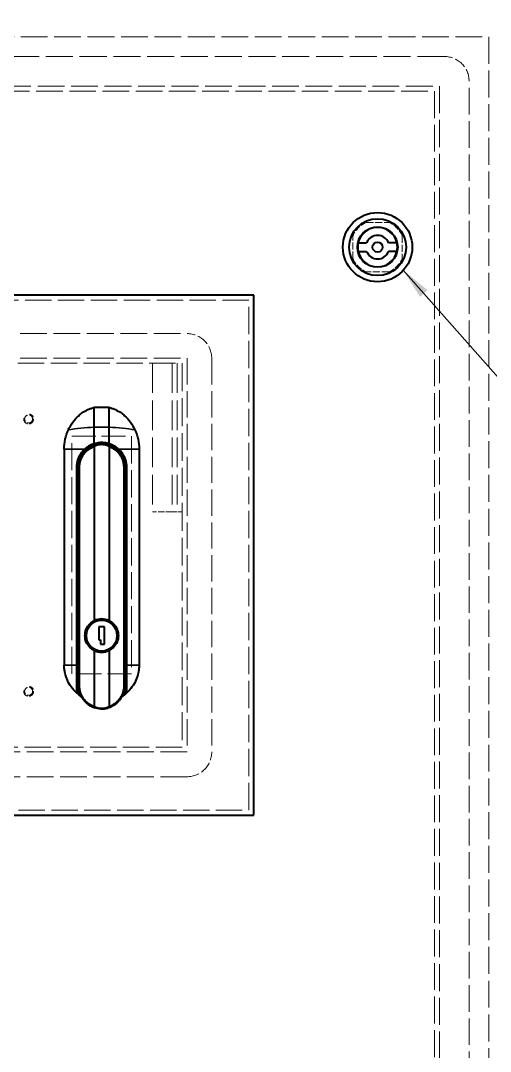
# Model space of a CAD drawing. Header units: millimetres. Extents: x 0 to 5945, y 0 to 4205.
# Drawn here: x 4842.6 to 5032.5, y 1888.9 to 2305.2 of the extents above; entities that cross this region are included whole.
import ezdxf

# ---------------------------------------------------------------- set-up
doc = ezdxf.new("R2010")
doc.units = ezdxf.units.MM
doc.header["$LTSCALE"] = 5
doc.linetypes.add('DASHED', pattern=[0.2067, 0.1654, -0.0413])
for name, color, linetype, lineweight in [('가려진 것(ISO)', 2, 'DASHED', 18), ('가려진 좁은 것(ISO)', 2, 'DASHED', 18), ('가시적인 것(ISO)', 3, 'Continuous', 40), ('가시적인 좁은 것(ISO)', 3, 'Continuous', 35), ('기호(ISO)', 5, 'Continuous', 25)]:
    doc.layers.add(name, color=color, linetype=linetype, lineweight=lineweight)
doc.styles.add('치수 텍스트_PSTEK_POSCO', font='isocp.shx')
doc.dimstyles.new('치수_PSTEK_POSCO$7', dxfattribs={"dimscale": 5, "dimtxt": 3.5, "dimasz": 2.5, "dimexe": 2, "dimexo": 2.5, "dimgap": 1, "dimtad": 1, "dimrnd": 1e-08, "dimdsep": 46, "dimtxsty": '치수 텍스트_PSTEK_POSCO', "dimcen": 0.09, "dimdle": 10, "dimclrd": 7, "dimclre": 7, "dimclrt": 2, "dimadec": 1, "dimazin": 2, "dimtfac": 1, "dimtmove": 0, "dimatfit": 3, "dimfxl": 0, "dimtolj": 1, "dimlwd": -1, "dimlwe": -1, "dimarcsym": 0})

msp = doc.modelspace()

# ---------------------------------------------------------------- linework, layer by layer
at = {"layer": '가려진 것(ISO)', "ltscale": 13.075485}
msp.add_line((4531.874, 2298.721), (5031.874, 2298.721), dxfattribs=at)
at = {"layer": '가려진 것(ISO)', "ltscale": 13.175637}
msp.add_line((5031.874, 2298.721), (5031.874, 1658.721), dxfattribs=at)
at = {"layer": '가려진 것(ISO)', "ltscale": 13.204701}
msp.add_line((5013.874, 2290.721), (4549.874, 2290.721), dxfattribs=at)
at = {"layer": '가려진 것(ISO)', "ltscale": 13.090868}
msp.add_line((4551.874, 2278.721), (5011.874, 2278.721), dxfattribs=at)
at = {"layer": '가려진 것(ISO)', "ltscale": 13.194353}
msp.add_line((5011.874, 2278.721), (5011.874, 1678.721), dxfattribs=at)
at = {"layer": '가려진 것(ISO)', "ltscale": 12.987153}
msp.add_line((5023.874, 1676.721), (5023.874, 2280.721), dxfattribs=at)
at = {"layer": '가려진 것(ISO)', "ltscale": 12.977034}
msp.add_line((4553.874, 2276.721), (5009.874, 2276.721), dxfattribs=at)
at = {"layer": '가려진 것(ISO)', "ltscale": 13.10639}
msp.add_line((5009.874, 2276.721), (5009.874, 1680.721), dxfattribs=at)
at = {"layer": '가려진 것(ISO)', "ltscale": 3.491266}
for p, q in [((4982.291, 2223.721), (4991.456, 2223.721)), ((4976.874, 2209.139), (4976.874, 2218.304)), ((4996.874, 2218.304), (4996.874, 2209.139)), ((4991.456, 2203.721), (4982.291, 2203.721))]:
    msp.add_line(p, q, dxfattribs=at)
at = {"layer": '가려진 것(ISO)', "ltscale": 12.873099}
for p, q in [((4934.874, 2192.321), (4628.874, 2192.321)), ((4628.874, 1986.321), (4934.874, 1986.321))]:
    msp.add_line(p, q, dxfattribs=at)
at = {"layer": '가려진 것(ISO)', "ltscale": 13.288179}
msp.add_line((4934.874, 1986.321), (4934.874, 2192.321), dxfattribs=at)
at = {"layer": '가려진 것(ISO)', "ltscale": 13.036946}
for p, q in [((4653.874, 2178.821), (4909.874, 2178.821)), ((4653.874, 2168.821), (4909.874, 2168.821)), ((4909.874, 2009.821), (4653.874, 2009.821)), ((4909.874, 1999.821), (4653.874, 1999.821))]:
    msp.add_line(p, q, dxfattribs=at)
at = {"layer": '가려진 것(ISO)', "ltscale": 12.833244}
for p, q in [((4655.874, 2166.821), (4907.874, 2166.821)), ((4907.874, 2011.821), (4655.874, 2011.821))]:
    msp.add_line(p, q, dxfattribs=at)
at = {"layer": '가려진 것(ISO)', "ltscale": 14.513788}
for p, q in [((4895.874, 2166.821), (4895.874, 2106.821)), ((4905.874, 2166.821), (4905.874, 2106.821))]:
    msp.add_line(p, q, dxfattribs=at)
at = {"layer": '가려진 것(ISO)', "ltscale": 13.634165}
msp.add_line((4907.874, 2166.821), (4907.874, 2011.821), dxfattribs=at)
at = {"layer": '가려진 것(ISO)', "ltscale": 12.820513}
for p, q in [((4909.874, 2168.821), (4909.874, 2009.821)), ((4919.874, 2168.821), (4919.874, 2009.821))]:
    msp.add_line(p, q, dxfattribs=at)
at = {"layer": '가려진 것(ISO)', "ltscale": 13.269749}
for p, q in [((4863.374, 2041.321), (4863.374, 2137.321)), ((4887.374, 2137.321), (4887.374, 2041.321))]:
    msp.add_line(p, q, dxfattribs=at)
at = {"layer": '가려진 것(ISO)', "ltscale": 11.611031}
for p, q in [((4863.374, 2137.321), (4887.374, 2137.321)), ((4887.374, 2041.321), (4863.374, 2041.321))]:
    msp.add_line(p, q, dxfattribs=at)
at = {"layer": '가려진 것(ISO)', "ltscale": 3.047415}
msp.add_line((4903.874, 2106.821), (4895.874, 2106.821), dxfattribs=at)
at = {"layer": '가려진 것(ISO)', "ltscale": 2.393412}
msp.add_line((4903.874, 2106.821), (4907.874, 2106.821), dxfattribs=at)
at = {"layer": '가려진 것(ISO)', "ltscale": 3.879783}
for centre in [(4845.874, 2144.321), (4845.874, 2034.321)]:
    msp.add_circle(centre, 1.621, dxfattribs=at)
at = {"layer": '가려진 것(ISO)', "ltscale": 5.983681}
for centre, start, end in [((5013.874, 2280.721), 0, 90), ((4909.874, 2168.821), 0, 90), ((4909.874, 2009.821), 270, 0)]:
    msp.add_arc(centre, 10, start, end, dxfattribs=at)
at = {"layer": '가려진 것(ISO)', "ltscale": 2.98089}
for start, end in [(114.61998, 155.38002), (24.61998, 65.38002), (204.61998, 245.38002), (294.61998, 335.38002)]:
    msp.add_arc((4986.874, 2213.721), 11, start, end, dxfattribs=at)
at = {"layer": '가려진 것(ISO)', "ltscale": 3.590168}
for centre in [(4845.874, 2144.321), (4845.874, 2034.321)]:
    msp.add_arc(centre, 2, 170, 80, dxfattribs=at)
at = {"layer": '가려진 좁은 것(ISO)', "ltscale": 14.513788}
msp.add_line((4903.874, 2166.821), (4903.874, 2106.821), dxfattribs=at)
at = {"layer": '가시적인 것(ISO)'}
for p, q in [((4979.057, 2215.421), (4982.439, 2215.421)), ((4994.691, 2215.421), (4991.309, 2215.421)), ((4979.057, 2212.021), (4982.439, 2212.021)), ((4994.691, 2212.021), (4991.309, 2212.021)), ((4936.874, 2194.321), (4626.874, 2194.321)), ((4936.874, 1984.321), (4936.874, 2194.321)), ((4878.374, 2148.972), (4872.374, 2148.972)), ((4872.374, 2140.99), (4872.374, 2148.972)), ((4878.374, 2140.99), (4878.374, 2148.972)), ((4872.374, 2134.441), (4872.374, 2140.99)), ((4878.374, 2134.441), (4878.374, 2140.99)), ((4860.236, 2132.186), (4860.236, 2044.832)), ((4872.351, 2133.054), (4872.351, 2062.856)), ((4878.397, 2133.054), (4878.397, 2062.856)), ((4890.511, 2132.186), (4890.511, 2044.832)), ((4865.624, 2044.824), (4865.624, 2124.821)), ((4866.124, 2124.821), (4866.124, 2036.471)), ((4884.624, 2036.471), (4884.624, 2124.821)), ((4885.124, 2124.821), (4885.124, 2044.826)), ((4874.274, 2060.321), (4874.274, 2055.121)), ((4876.474, 2060.321), (4874.274, 2060.321)), ((4876.474, 2053.321), (4876.474, 2060.321)), ((4874.274, 2055.121), (4874.974, 2055.121)), ((4874.974, 2055.121), (4874.974, 2053.321)), ((4874.974, 2053.321), (4876.474, 2053.321)), ((4872.351, 2050.786), (4872.351, 2028.238)), ((4878.397, 2050.786), (4878.397, 2028.239)), ((4865.624, 2044.824), (4865.624, 2034.313)), ((4885.124, 2034.313), (4885.124, 2044.826)), ((4626.874, 1984.321), (4936.874, 1984.321))]:
    msp.add_line(p, q, dxfattribs=at)
for centre, radius in [((4986.874, 2213.721), 14), ((4986.874, 2213.721), 11.5), ((4986.874, 2213.721), 8.15), ((4986.874, 2213.721), 2), ((4875.374, 2056.821), 6.65)]:
    msp.add_circle(centre, radius, dxfattribs=at)
for centre, radius, start, end in [((4986.874, 2213.721), 8, 12.2689, 167.7311), ((4986.874, 2213.721), 8, 167.7311, 192.2689), ((4986.874, 2213.721), 4.75, 20.97096, 159.02904), ((4986.874, 2213.721), 8, 347.7311, 12.2689), ((4986.874, 2213.721), 8, 192.2689, 347.7311), ((4986.874, 2213.721), 4.75, 200.97096, 339.02904), ((4866.124, 2061.031), 0.5, 158.65078, 180), ((4875.374, 2057.043), 10.573, 151.02661, 156.67427), ((4875.374, 2056.821), 6.75, 63.39417, 116.60583), ((4875.374, 2057.043), 10.573, 23.32573, 28.97339), ((4884.624, 2061.031), 0.5, 0, 23.32573), ((4875.374, 2056.821), 6.75, 243.39417, 296.60583), ((4866.124, 2047.287), 0.5, 180, 270), ((4884.624, 2047.287), 0.5, 270, 0)]:
    msp.add_arc(centre, radius, start, end, dxfattribs=at)
for centre, major_axis, ratio, start_param, end_param in [((4865.307, 2034.347), (-0.021, 0.657), 0.4807904, 4.2400237, 4.6448571), ((4885.44, 2034.347), (0.021, 0.656), 0.4803283, 1.6376505, 2.0429321)]:
    msp.add_ellipse(centre, major_axis=major_axis, ratio=ratio, start_param=start_param, end_param=end_param, dxfattribs=at)
for points, knots in [([(4861.91, 2139.886), (4862.414, 2140.971), (4863.014, 2142.01), (4864.413, 2143.951), (4865.21, 2144.849), (4866.545, 2146.047), (4867.013, 2146.421), (4868.235, 2147.282), (4869.014, 2147.732), (4870.24, 2148.29), (4870.656, 2148.456), (4871.506, 2148.746), (4871.937, 2148.87), (4872.374, 2148.972)], [-1.4373876, -1.4373876, -1.4373876, -1.4373876, -1.077998, -1.077998, -0.718291, -0.718291, -0.538642, -0.538642, -0.2691978, -0.2691978, -0.1345178, -0.1345178, -0.000001, -0.000001, -0.000001, -0.000001]), ([(4878.374, 2148.972), (4878.811, 2148.87), (4879.242, 2148.746), (4880.091, 2148.456), (4880.508, 2148.29), (4881.734, 2147.732), (4882.513, 2147.282), (4883.735, 2146.421), (4884.203, 2146.047), (4885.538, 2144.849), (4886.335, 2143.951), (4887.734, 2142.01), (4888.334, 2140.971), (4888.837, 2139.886)], [-1.4345196, -1.4345196, -1.4345196, -1.4345196, -1.3002693, -1.3002693, -1.1658564, -1.1658564, -0.8969451, -0.8969451, -0.7176518, -0.7176518, -0.3586651, -0.3586651, -0.000001, -0.000001, -0.000001, -0.000001]), ([(4860.236, 2132.186), (4860.236, 2133.509), (4860.376, 2134.833), (4860.794, 2136.774), (4860.969, 2137.414), (4861.387, 2138.669), (4861.632, 2139.286), (4861.91, 2139.886)], [-0.79418282, -0.79418282, -0.79418282, -0.79418282, -0.39706048, -0.39706048, -0.1985164, -0.1985164, -0.000001, -0.000001, -0.000001, -0.000001]), ([(4888.837, 2139.886), (4889.116, 2139.286), (4889.36, 2138.669), (4889.779, 2137.414), (4889.953, 2136.774), (4890.372, 2134.833), (4890.511, 2133.509), (4890.511, 2132.186)], [-0.79365146, -0.79365146, -0.79365146, -0.79365146, -0.59526888, -0.59526888, -0.39685764, -0.39685764, -0.000001, -0.000001, -0.000001, -0.000001]), ([(4865.624, 2124.821), (4865.624, 2125.1), (4865.636, 2125.375), (4865.659, 2125.646), (4865.682, 2125.917), (4865.716, 2126.184), (4865.761, 2126.448), (4865.805, 2126.712), (4865.861, 2126.973), (4865.925, 2127.224), (4865.989, 2127.475), (4866.06, 2127.716), (4866.142, 2127.957), (4866.224, 2128.198), (4866.316, 2128.44), (4866.425, 2128.691), (4866.533, 2128.942), (4866.659, 2129.203), (4866.803, 2129.47), (4866.948, 2129.736), (4867.112, 2130.009), (4867.299, 2130.286), (4867.486, 2130.562), (4867.697, 2130.843), (4867.935, 2131.124), (4868.174, 2131.406), (4868.441, 2131.689), (4868.74, 2131.966)], [0, 0, 0, 0, 0.1111111, 0.1111111, 0.1111111, 0.2222222, 0.2222222, 0.2222222, 0.3333333, 0.3333333, 0.3333333, 0.4444444, 0.4444444, 0.4444444, 0.5555556, 0.5555556, 0.5555556, 0.6666667, 0.6666667, 0.6666667, 0.7777778, 0.7777778, 0.7777778, 0.8888889, 0.8888889, 0.8888889, 1, 1, 1, 1]), ([(4869.854, 2132.244), (4869.404, 2131.909), (4868.989, 2131.535), (4868.627, 2131.149), (4868.26, 2130.758), (4867.945, 2130.354), (4867.679, 2129.955), (4867.433, 2129.586), (4867.228, 2129.221), (4867.055, 2128.866)], [0.63218407, 0.63218407, 0.63218407, 0.63218407, 0.68421053, 0.68421053, 0.68421053, 0.73684211, 0.73684211, 0.73684211, 0.78560093, 0.78560093, 0.78560093, 0.78560093]), ([(4868.74, 2131.966), (4869.094, 2132.295), (4869.472, 2132.597), (4869.864, 2132.865), (4870.255, 2133.133), (4870.659, 2133.369), (4871.093, 2133.581), (4871.528, 2133.794), (4871.994, 2133.981), (4872.481, 2134.132)], [0, 0, 0, 0, 0.33333333, 0.33333333, 0.33333333, 0.66666667, 0.66666667, 0.66666667, 1, 1, 1, 1]), ([(4872.374, 2134.441), (4872.39, 2134.391), (4872.408, 2134.334), (4872.423, 2134.287), (4872.438, 2134.24), (4872.452, 2134.201), (4872.462, 2134.173), (4872.472, 2134.146), (4872.479, 2134.131), (4872.481, 2134.132)], [0, 0, 0, 0, 0.33333333, 0.33333333, 0.33333333, 0.66666667, 0.66666667, 0.66666667, 1, 1, 1, 1]), ([(4876.343, 2134.02), (4876.318, 2134.023), (4876.292, 2134.026), (4876.266, 2134.028), (4875.709, 2134.082), (4875.147, 2134.085), (4874.587, 2134.038), (4874.235, 2134.008), (4873.883, 2133.957), (4873.536, 2133.887)], [0.418619154, 0.418619154, 0.418619154, 0.418619154, 0.421052632, 0.421052632, 0.421052632, 0.473684211, 0.473684211, 0.473684211, 0.506846175, 0.506846175, 0.506846175, 0.506846175]), ([(4875.375, 2134.571), (4875.83, 2134.571), (4876.302, 2134.539), (4876.786, 2134.468), (4877.27, 2134.398), (4877.766, 2134.288), (4878.267, 2134.132)], [0.00000001, 0.00000001, 0.00000001, 0.00000001, 0.5, 0.5, 0.5, 1, 1, 1, 1]), ([(4878.267, 2134.132), (4878.269, 2134.131), (4878.276, 2134.146), (4878.286, 2134.174), (4878.296, 2134.201), (4878.309, 2134.24), (4878.325, 2134.287), (4878.34, 2134.334), (4878.357, 2134.391), (4878.374, 2134.441)], [0, 0, 0, 0, 0.3333333, 0.3333333, 0.3333333, 0.6666667, 0.6666667, 0.6666667, 1, 1, 1, 1]), ([(4878.267, 2134.132), (4878.687, 2134.001), (4879.113, 2133.838), (4879.534, 2133.639), (4879.955, 2133.441), (4880.372, 2133.208), (4880.786, 2132.931), (4881.201, 2132.654), (4881.613, 2132.333), (4882.008, 2131.966)], [0, 0, 0, 0, 0.33333333, 0.33333333, 0.33333333, 0.66666667, 0.66666667, 0.66666667, 0.99999998, 0.99999998, 0.99999998, 0.99999998]), ([(4882.417, 2130.818), (4882.344, 2130.904), (4882.269, 2130.988), (4882.193, 2131.071), (4881.803, 2131.497), (4881.375, 2131.884), (4880.919, 2132.225), (4880.463, 2132.566), (4879.979, 2132.863), (4879.476, 2133.112), (4879.207, 2133.245), (4878.932, 2133.365), (4878.653, 2133.47)], [0.20027112, 0.20027112, 0.20027112, 0.20027112, 0.21052632, 0.21052632, 0.21052632, 0.26315789, 0.26315789, 0.26315789, 0.31578947, 0.31578947, 0.31578947, 0.34386854, 0.34386854, 0.34386854, 0.34386854]), ([(4882.008, 2131.966), (4882.446, 2131.559), (4882.831, 2131.128), (4883.165, 2130.683), (4883.5, 2130.238), (4883.785, 2129.78), (4884.023, 2129.322), (4884.261, 2128.864), (4884.454, 2128.407), (4884.612, 2127.938), (4884.77, 2127.47), (4884.894, 2126.991), (4884.983, 2126.473), (4885.072, 2125.955), (4885.124, 2125.399), (4885.124, 2124.821)], [0, 0, 0, 0, 0.2, 0.2, 0.2, 0.4, 0.4, 0.4, 0.6, 0.6, 0.6, 0.8, 0.8, 0.8, 1, 1, 1, 1]), ([(4866.806, 2128.308), (4866.718, 2128.091), (4866.641, 2127.878), (4866.573, 2127.669), (4866.457, 2127.311), (4866.37, 2126.968), (4866.304, 2126.638)], [0.81141503, 0.81141503, 0.81141503, 0.81141503, 0.842105263, 0.842105263, 0.842105263, 0.894723369, 0.894723369, 0.894723369, 0.894723369]), ([(4884.06, 2128.002), (4884.044, 2128.046), (4884.027, 2128.089), (4884.011, 2128.133), (4883.805, 2128.669), (4883.547, 2129.192), (4883.242, 2129.686), (4883.238, 2129.692), (4883.234, 2129.698), (4883.23, 2129.704)], [0.101004983, 0.101004983, 0.101004983, 0.101004983, 0.105263158, 0.105263158, 0.105263158, 0.157894737, 0.157894737, 0.157894737, 0.158528864, 0.158528864, 0.158528864, 0.158528864]), ([(4865.624, 2124.821), (4865.624, 2124.333), (4865.663, 2123.798), (4865.834, 2122.739), (4865.966, 2122.214), (4866.124, 2121.739)], [0, 0, 0, 0, 0.15025987, 0.15025987, 0.30051975, 0.30051975, 0.30051975, 0.30051975]), ([(4884.624, 2121.739), (4884.782, 2122.214), (4884.914, 2122.739), (4885.085, 2123.798), (4885.124, 2124.333), (4885.124, 2124.821)], [0.59163886, 0.59163886, 0.59163886, 0.59163886, 0.74189874, 0.74189874, 0.89215861, 0.89215861, 0.89215861, 0.89215861]), ([(4872.351, 2050.786), (4871.69, 2051.117), (4871.092, 2051.557), (4870.004, 2052.645), (4869.485, 2053.402), (4868.795, 2055.063), (4868.624, 2055.969), (4868.624, 2056.821), (4868.624, 2057.673), (4868.795, 2058.579), (4869.485, 2060.241), (4870.004, 2060.997), (4871.092, 2062.085), (4871.69, 2062.526), (4872.351, 2062.856)], [-0.7215184, -0.7215184, -0.7215184, -0.7215184, -0.5112141, -0.5112141, -0.255607, -0.255607, 0, 0, 0, 0.255607, 0.255607, 0.5112141, 0.5112141, 0.7215184, 0.7215184, 0.7215184, 0.7215184]), ([(4878.397, 2062.856), (4879.057, 2062.526), (4879.656, 2062.085), (4880.744, 2060.997), (4881.263, 2060.241), (4881.953, 2058.579), (4882.124, 2057.673), (4882.124, 2055.969), (4881.953, 2055.063), (4881.263, 2053.402), (4880.744, 2052.645), (4879.656, 2051.557), (4879.057, 2051.117), (4878.397, 2050.786)], [1.3231563, 1.3231563, 1.3231563, 1.3231563, 1.5334605, 1.5334605, 1.7890676, 1.7890676, 2.0446746, 2.0446746, 2.3002817, 2.3002817, 2.5558887, 2.5558887, 2.766193, 2.766193, 2.766193, 2.766193]), ([(4865.202, 2033.742), (4864.43, 2034.442), (4863.731, 2035.221), (4862.505, 2036.91), (4861.982, 2037.815), (4861.129, 2039.719), (4860.803, 2040.712), (4860.47, 2042.24), (4860.386, 2042.755), (4860.271, 2043.79), (4860.24, 2044.311), (4860.236, 2044.832)], [-1.2522093, -1.2522093, -1.2522093, -1.2522093, -0.9389682, -0.9389682, -0.6257615, -0.6257615, -0.3126285, -0.3126285, -0.1562493, -0.1562493, -0.000001, -0.000001, -0.000001, -0.000001]), ([(4890.511, 2044.832), (4890.508, 2044.311), (4890.477, 2043.79), (4890.362, 2042.754), (4890.277, 2042.239), (4889.945, 2040.711), (4889.618, 2039.718), (4888.766, 2037.814), (4888.242, 2036.909), (4887.017, 2035.22), (4886.318, 2034.442), (4885.546, 2033.742)], [-1.2507899, -1.2507899, -1.2507899, -1.2507899, -1.0946869, -1.0946869, -0.9384539, -0.9384539, -0.625614, -0.625614, -0.3128247, -0.3128247, -0.0000009, -0.0000009, -0.0000009, -0.0000009]), ([(4868.111, 2030.744), (4867.484, 2031.538), (4866.981, 2032.452), (4866.304, 2034.386), (4866.124, 2035.436), (4866.124, 2036.471)], [0, 0, 0, 0, 0.30793044, 0.30793044, 0.6184728, 0.6184728, 0.6184728, 0.6184728]), ([(4884.47, 2034.792), (4884.47, 2034.793), (4884.471, 2034.795), (4884.471, 2034.796), (4884.495, 2034.929), (4884.517, 2035.062), (4884.535, 2035.195), (4884.594, 2035.617), (4884.624, 2036.044), (4884.624, 2036.471)], [0.941015222, 0.941015222, 0.941015222, 0.941015222, 0.941176471, 0.941176471, 0.941176471, 0.955320752, 0.955320752, 0.955320752, 1, 1, 1, 1]), ([(4865.623, 2033.374), (4865.619, 2033.377), (4865.607, 2033.388), (4865.575, 2033.415), (4865.563, 2033.425), (4865.528, 2033.455), (4865.503, 2033.477), (4865.435, 2033.535), (4865.388, 2033.576), (4865.291, 2033.661), (4865.245, 2033.703), (4865.202, 2033.742)], [-0.070781201, -0.070781201, -0.070781201, -0.070781201, -0.055461964, -0.055461964, -0.047642977, -0.047642977, -0.035476886, -0.035476886, -0.017217394, -0.017217394, -0.000001042, -0.000001042, -0.000001042, -0.000001042]), ([(4865.623, 2033.374), (4865.621, 2033.376), (4865.617, 2033.382), (4865.607, 2033.402), (4865.6, 2033.417), (4865.58, 2033.468), (4865.564, 2033.517), (4865.545, 2033.632), (4865.538, 2033.713), (4865.561, 2033.898), (4865.581, 2033.978), (4865.598, 2034.058)], [0.000001, 0.000001, 0.000001, 0.000001, 0.008116123, 0.008116123, 0.017280138, 0.017280138, 0.036812418, 0.036812418, 0.056177073, 0.056177073, 0.072028344, 0.072028344, 0.072028344, 0.072028344]), ([(4865.623, 2033.374), (4865.963, 2033.088), (4866.464, 2032.703), (4866.988, 2032.35), (4867.145, 2032.249)], [0, 0, 0, 0, 0.17605451, 0.250168, 0.250168, 0.250168, 0.250168]), ([(4883.236, 2031.599), (4883.25, 2031.621), (4883.264, 2031.643), (4883.278, 2031.666), (4883.34, 2031.768), (4883.4, 2031.872), (4883.458, 2031.976), (4883.676, 2032.367), (4883.863, 2032.771), (4884.02, 2033.184), (4884.033, 2033.219), (4884.046, 2033.253), (4884.059, 2033.288)], [0.820807174, 0.820807174, 0.820807174, 0.820807174, 0.823529412, 0.823529412, 0.823529412, 0.835927199, 0.835927199, 0.835927199, 0.882352941, 0.882352941, 0.882352941, 0.886240902, 0.886240902, 0.886240902, 0.886240902]), ([(4883.604, 2032.249), (4883.759, 2032.35), (4883.912, 2032.453), (4884.063, 2032.558), (4884.318, 2032.737), (4884.568, 2032.924), (4884.811, 2033.118), (4884.917, 2033.202), (4885.022, 2033.287), (4885.125, 2033.374)], [0.75003205, 0.75003205, 0.75003205, 0.75003205, 0.82308864, 0.82308864, 0.82308864, 0.94647487, 0.94647487, 0.94647487, 1, 1, 1, 1]), ([(4885.149, 2034.058), (4885.166, 2033.978), (4885.187, 2033.898), (4885.21, 2033.713), (4885.203, 2033.632), (4885.183, 2033.517), (4885.168, 2033.468), (4885.148, 2033.417), (4885.141, 2033.402), (4885.131, 2033.382), (4885.127, 2033.376), (4885.125, 2033.374)], [0.000001, 0.000001, 0.000001, 0.000001, 0.02448974, 0.02448974, 0.0544278, 0.0544278, 0.08463518, 0.08463518, 0.09880659, 0.09880659, 0.11135374, 0.11135374, 0.11135374, 0.11135374]), ([(4885.125, 2033.374), (4885.128, 2033.377), (4885.141, 2033.388), (4885.173, 2033.415), (4885.185, 2033.425), (4885.22, 2033.455), (4885.245, 2033.477), (4885.313, 2033.535), (4885.36, 2033.576), (4885.456, 2033.661), (4885.503, 2033.703), (4885.546, 2033.742)], [0.000001834, 0.000001834, 0.000001834, 0.000001834, 0.015415401, 0.015415401, 0.02328266, 0.02328266, 0.035523841, 0.035523841, 0.053895909, 0.053895909, 0.071218311, 0.071218311, 0.071218311, 0.071218311]), ([(4868.111, 2030.744), (4868.24, 2030.579), (4868.376, 2030.419), (4868.516, 2030.264), (4868.539, 2030.239), (4868.562, 2030.213), (4868.585, 2030.188), (4868.948, 2029.796), (4869.342, 2029.438), (4869.762, 2029.118), (4869.796, 2029.092), (4869.83, 2029.067), (4869.864, 2029.042), (4870.281, 2028.732), (4870.722, 2028.459), (4871.185, 2028.224), (4871.231, 2028.201), (4871.276, 2028.178), (4871.322, 2028.156), (4871.743, 2027.951), (4872.182, 2027.777), (4872.632, 2027.637)], [0.21370365, 0.21370365, 0.21370365, 0.21370365, 0.23529412, 0.23529412, 0.23529412, 0.2388317, 0.2388317, 0.2388317, 0.29411765, 0.29411765, 0.29411765, 0.29854769, 0.29854769, 0.29854769, 0.35294118, 0.35294118, 0.35294118, 0.35825028, 0.35825028, 0.35825028, 0.40735834, 0.40735834, 0.40735834, 0.40735834]), ([(4874.946, 2027.231), (4875.338, 2027.213), (4875.732, 2027.22), (4876.126, 2027.252), (4876.204, 2027.258), (4876.281, 2027.265), (4876.358, 2027.274), (4876.852, 2027.327), (4877.345, 2027.42), (4877.829, 2027.553), (4877.85, 2027.559), (4877.871, 2027.565), (4877.892, 2027.57)], [0.48886279, 0.48886279, 0.48886279, 0.48886279, 0.52941176, 0.52941176, 0.52941176, 0.53737617, 0.53737617, 0.53737617, 0.58823529, 0.58823529, 0.58823529, 0.59043621, 0.59043621, 0.59043621, 0.59043621]), ([(4880.796, 2028.977), (4880.852, 2029.018), (4880.908, 2029.059), (4880.964, 2029.101), (4881.048, 2029.165), (4881.131, 2029.231), (4881.213, 2029.297), (4881.586, 2029.601), (4881.933, 2029.932), (4882.251, 2030.285), (4882.313, 2030.354), (4882.374, 2030.424), (4882.434, 2030.495)], [0.698908531, 0.698908531, 0.698908531, 0.698908531, 0.705882353, 0.705882353, 0.705882353, 0.71648775, 0.71648775, 0.71648775, 0.764705882, 0.764705882, 0.764705882, 0.774148097, 0.774148097, 0.774148097, 0.774148097])]:
    msp.add_open_spline(points, degree=3, knots=knots, dxfattribs=at)
for points in [[(4869.854, 2132.244), (4870.332, 2132.599), (4870.848, 2132.91), (4871.387, 2133.168)], [(4872.906, 2133.736), (4872.387, 2133.592), (4871.878, 2133.403), (4871.387, 2133.168)], [(4878.397, 2133.054), (4878.397, 2133.07), (4878.386, 2133.101), (4878.357, 2133.143), (4878.32, 2133.181), (4878.278, 2133.218), (4878.231, 2133.255), (4878.177, 2133.293), (4878.117, 2133.331), (4878.049, 2133.37), (4877.975, 2133.41), (4877.895, 2133.45), (4877.808, 2133.491), (4877.713, 2133.532), (4877.61, 2133.573), (4877.499, 2133.614), (4877.38, 2133.654), (4877.252, 2133.694), (4877.116, 2133.733), (4876.971, 2133.77), (4876.818, 2133.806), (4876.656, 2133.838), (4876.485, 2133.868), (4876.306, 2133.895), (4876.119, 2133.917), (4875.923, 2133.935), (4875.72, 2133.948), (4875.513, 2133.955), (4875.302, 2133.956), (4875.089, 2133.951), (4874.878, 2133.939), (4874.668, 2133.921), (4874.463, 2133.898), (4874.263, 2133.869), (4874.072, 2133.835), (4873.889, 2133.797), (4873.718, 2133.756), (4873.559, 2133.713), (4873.413, 2133.669), (4873.28, 2133.625), (4873.158, 2133.581), (4873.047, 2133.537), (4872.947, 2133.494), (4872.856, 2133.452), (4872.773, 2133.41), (4872.697, 2133.37), (4872.629, 2133.33), (4872.569, 2133.291), (4872.516, 2133.254), (4872.469, 2133.217), (4872.427, 2133.18), (4872.391, 2133.143), (4872.362, 2133.101), (4872.351, 2133.07), (4872.351, 2133.054)], [(4872.481, 2134.132), (4872.9, 2134.262), (4873.805, 2134.482), (4874.834, 2134.571), (4875.375, 2134.571)], [(4872.906, 2133.736), (4873.114, 2133.793), (4873.324, 2133.844), (4873.536, 2133.887)], [(4876.343, 2134.02), (4877.132, 2133.937), (4877.916, 2133.75), (4878.653, 2133.47)], [(4866.806, 2128.308), (4866.883, 2128.497), (4866.966, 2128.683), (4867.055, 2128.866)], [(4882.417, 2130.818), (4882.715, 2130.468), (4882.987, 2130.095), (4883.23, 2129.704)], [(4884.06, 2128.002), (4884.239, 2127.512), (4884.378, 2127.003), (4884.473, 2126.487)], [(4866.165, 2125.689), (4866.136, 2125.387), (4866.124, 2125.097), (4866.124, 2124.821)], [(4866.165, 2125.689), (4866.195, 2126.008), (4866.241, 2126.325), (4866.304, 2126.638)], [(4884.624, 2124.821), (4884.624, 2125.375), (4884.574, 2125.933), (4884.473, 2126.487)], [(4865.665, 2061.229), (4865.663, 2061.224), (4865.66, 2061.219), (4865.658, 2061.213)], [(4865.665, 2061.229), (4865.665, 2061.229), (4865.665, 2061.229), (4865.665, 2061.229)], [(4867.794, 2031.851), (4867.795, 2031.851), (4867.795, 2031.851), (4867.795, 2031.851)], [(4882.949, 2031.848), (4882.949, 2031.848), (4882.949, 2031.848), (4882.949, 2031.848)], [(4884.47, 2034.792), (4884.376, 2034.28), (4884.237, 2033.775), (4884.059, 2033.288)], [(4878.397, 2028.239), (4878.397, 2028.222), (4878.386, 2028.192), (4878.357, 2028.15), (4878.321, 2028.112), (4878.28, 2028.075), (4878.232, 2028.038), (4878.178, 2028), (4878.116, 2027.961), (4878.046, 2027.92), (4877.969, 2027.879), (4877.884, 2027.837), (4877.789, 2027.793), (4877.686, 2027.75), (4877.574, 2027.706), (4877.454, 2027.663), (4877.326, 2027.621), (4877.191, 2027.58), (4877.049, 2027.542), (4876.901, 2027.506), (4876.748, 2027.472), (4876.589, 2027.442), (4876.426, 2027.415), (4876.259, 2027.392), (4876.088, 2027.372), (4875.916, 2027.357), (4875.741, 2027.346), (4875.566, 2027.339), (4875.39, 2027.336), (4875.215, 2027.338), (4875.039, 2027.344), (4874.863, 2027.355), (4874.689, 2027.369), (4874.517, 2027.388), (4874.348, 2027.411), (4874.183, 2027.438), (4874.022, 2027.468), (4873.866, 2027.501), (4873.716, 2027.537), (4873.572, 2027.576), (4873.434, 2027.617), (4873.304, 2027.659), (4873.182, 2027.703), (4873.068, 2027.747), (4872.963, 2027.791), (4872.867, 2027.835), (4872.781, 2027.878), (4872.703, 2027.92), (4872.632, 2027.961), (4872.57, 2028), (4872.516, 2028.038), (4872.468, 2028.076), (4872.426, 2028.113), (4872.391, 2028.15), (4872.362, 2028.192), (4872.351, 2028.223), (4872.351, 2028.238)], [(4874.946, 2027.231), (4874.162, 2027.267), (4873.378, 2027.405), (4872.632, 2027.637)], [(4880.796, 2028.977), (4879.928, 2028.349), (4878.931, 2027.865), (4877.892, 2027.57)], [(4883.236, 2031.599), (4882.997, 2031.212), (4882.728, 2030.842), (4882.434, 2030.495)]]:
    msp.add_open_spline(points, degree=3, dxfattribs=at)
at = {"layer": '가시적인 좁은 것(ISO)'}
for p, q in [((4878.374, 2140.99), (4872.374, 2140.99)), ((4860.236, 2132.186), (4868.453, 2132.186)), ((4882.295, 2132.186), (4890.511, 2132.186)), ((4865.202, 2044.824), (4865.202, 2124.821)), ((4865.624, 2124.821), (4865.202, 2124.821)), ((4866.124, 2124.821), (4866.449, 2124.821)), ((4866.449, 2124.821), (4866.449, 2036.471)), ((4884.299, 2036.472), (4884.301, 2124.821)), ((4885.124, 2124.821), (4885.546, 2124.821)), ((4885.546, 2124.821), (4885.546, 2044.824)), ((4866.124, 2063.998), (4865.624, 2063.998)), ((4884.624, 2063.998), (4885.124, 2063.998)), ((4865.202, 2044.824), (4865.202, 2033.742)), ((4865.624, 2044.824), (4865.202, 2044.824)), ((4885.546, 2033.742), (4885.546, 2044.824)), ((4866.124, 2036.471), (4866.449, 2036.471))]:
    msp.add_line(p, q, dxfattribs=at)
msp.add_circle((4875.374, 2056.821), 6.15, dxfattribs=at)
for centre, start, end in [((4866.124, 2047.287), 255.52249, 270), ((4884.624, 2047.287), 270, 284.47751)]:
    msp.add_arc(centre, 2, start, end, dxfattribs=at)
for centre, major_axis, ratio, start_param, end_param in [((4875.374, 2133.636), (-25.09, 0), 0.2952342, 4.8322453, 5.2788024), ((4875.374, 2133.636), (-25.09, 0), 0.2952342, 4.1459756, 4.5925327), ((4868.536, 2132.186), (0.204, -0.22), 0.2058047, 4.5235686, 6.2831853), ((4875.375, 2134.871), (0, -0.3), 0.0000112, 4.6212979, 6.2831859), ((4882.212, 2132.186), (-0.204, -0.22), 0.2058047, 0, 1.7596166), ((4875.374, 2044.894), (-25.09, -0.005), 0.0029709, 0.9231277, 1.1533723), ((4866.624, 2047.787), (1, 0.5), 0.00001, 2.094451, 3.1415721), ((4884.124, 2047.787), (1, -0.5), 0.00001, 5.2358079, 6.2828568), ((4885.424, 2044.826), (-0.3, 0), 0.0050933, 6.2831833, 8.2714039), ((4875.374, 2044.894), (-25.09, 0.005), 0.0029709, 1.9882204, 2.2184649)]:
    msp.add_ellipse(centre, major_axis=major_axis, ratio=ratio, start_param=start_param, end_param=end_param, dxfattribs=at)
for points, knots in [([(4865.202, 2124.821), (4865.202, 2125.109), (4865.215, 2125.392), (4865.239, 2125.672), (4865.263, 2125.951), (4865.298, 2126.226), (4865.345, 2126.498), (4865.392, 2126.77), (4865.45, 2127.04), (4865.516, 2127.298), (4865.582, 2127.557), (4865.657, 2127.805), (4865.743, 2128.053), (4865.828, 2128.302), (4865.924, 2128.551), (4866.038, 2128.81), (4866.151, 2129.069), (4866.282, 2129.338), (4866.433, 2129.613), (4866.584, 2129.888), (4866.755, 2130.169), (4866.95, 2130.454), (4867.145, 2130.739), (4867.365, 2131.028), (4867.614, 2131.318), (4867.862, 2131.608), (4868.14, 2131.899), (4868.453, 2132.186)], [0, 0, 0, 0, 0.1111111, 0.1111111, 0.1111111, 0.2222222, 0.2222222, 0.2222222, 0.3333333, 0.3333333, 0.3333333, 0.4444444, 0.4444444, 0.4444444, 0.5555556, 0.5555556, 0.5555556, 0.6666667, 0.6666667, 0.6666667, 0.7777778, 0.7777778, 0.7777778, 0.8888889, 0.8888889, 0.8888889, 1, 1, 1, 1]), ([(4872.351, 2133.054), (4871.851, 2132.878), (4871.378, 2132.663), (4870.924, 2132.406), (4870.47, 2132.149), (4870.035, 2131.851), (4869.639, 2131.526), (4869.243, 2131.201), (4868.887, 2130.85), (4868.577, 2130.492), (4868.267, 2130.135), (4868.002, 2129.771), (4867.777, 2129.414), (4867.552, 2129.056), (4867.367, 2128.705), (4867.213, 2128.364), (4867.059, 2128.023), (4866.936, 2127.692), (4866.837, 2127.373), (4866.737, 2127.054), (4866.662, 2126.747), (4866.605, 2126.452), (4866.548, 2126.158), (4866.509, 2125.876), (4866.485, 2125.604), (4866.46, 2125.333), (4866.449, 2125.071), (4866.449, 2124.821)], [0, 0, 0, 0, 0.1111111, 0.1111111, 0.1111111, 0.2222222, 0.2222222, 0.2222222, 0.3333333, 0.3333333, 0.3333333, 0.4444444, 0.4444444, 0.4444444, 0.5555556, 0.5555556, 0.5555556, 0.6666667, 0.6666667, 0.6666667, 0.7777778, 0.7777778, 0.7777778, 0.8888889, 0.8888889, 0.8888889, 1, 1, 1, 1]), ([(4868.453, 2132.186), (4868.826, 2132.531), (4869.221, 2132.845), (4869.63, 2133.125), (4869.698, 2133.172), (4869.767, 2133.218), (4869.837, 2133.263), (4870.182, 2133.487), (4870.538, 2133.689), (4870.917, 2133.872), (4871.067, 2133.944), (4871.22, 2134.013), (4871.377, 2134.079), (4871.696, 2134.214), (4872.029, 2134.335), (4872.374, 2134.441)], [0, 0, 0, 0, 0.33333333, 0.33333333, 0.33333333, 0.38903885, 0.38903885, 0.38903885, 0.66666667, 0.66666667, 0.66666667, 0.77640056, 0.77640056, 0.77640056, 0.99999695, 0.99999695, 0.99999695, 0.99999695]), ([(4872.374, 2134.441), (4872.727, 2134.553), (4873.099, 2134.646), (4873.493, 2134.72), (4873.586, 2134.738), (4873.681, 2134.754), (4873.777, 2134.77), (4874.277, 2134.849), (4874.81, 2134.899), (4875.375, 2134.899)], [0, 0, 0, 0, 0.4038634, 0.4038634, 0.4038634, 0.5, 0.5, 0.5, 1, 1, 1, 1]), ([(4875.375, 2134.899), (4875.851, 2134.898), (4876.338, 2134.863), (4876.838, 2134.79), (4876.879, 2134.784), (4876.921, 2134.778), (4876.962, 2134.771), (4877.423, 2134.698), (4877.895, 2134.593), (4878.374, 2134.441)], [0.00000001, 0.00000001, 0.00000001, 0.00000001, 0.5, 0.5, 0.5, 0.54110047, 0.54110047, 0.54110047, 0.9999982, 0.9999982, 0.9999982, 0.9999982]), ([(4878.374, 2134.441), (4878.656, 2134.354), (4878.938, 2134.256), (4879.218, 2134.143), (4879.381, 2134.078), (4879.542, 2134.008), (4879.704, 2133.933), (4880.064, 2133.765), (4880.42, 2133.572), (4880.776, 2133.349), (4880.855, 2133.299), (4880.935, 2133.248), (4881.014, 2133.195), (4881.448, 2132.906), (4881.879, 2132.572), (4882.295, 2132.186)], [0, 0, 0, 0, 0.21119499, 0.21119499, 0.21119499, 0.33333333, 0.33333333, 0.33333333, 0.60556696, 0.60556696, 0.60556696, 0.66666667, 0.66666667, 0.66666667, 0.99999999, 0.99999999, 0.99999999, 0.99999999]), ([(4878.397, 2133.054), (4878.828, 2132.898), (4879.243, 2132.718), (4879.643, 2132.505), (4880.043, 2132.293), (4880.427, 2132.048), (4880.79, 2131.776), (4881.153, 2131.504), (4881.494, 2131.206), (4881.81, 2130.883), (4882.126, 2130.561), (4882.416, 2130.214), (4882.677, 2129.848), (4882.939, 2129.481), (4883.171, 2129.096), (4883.373, 2128.695), (4883.576, 2128.295), (4883.748, 2127.88), (4883.885, 2127.454), (4884.023, 2127.029), (4884.127, 2126.592), (4884.195, 2126.152), (4884.264, 2125.712), (4884.297, 2125.269), (4884.301, 2124.821)], [0, 0, 0, 0, 0.125, 0.125, 0.125, 0.25, 0.25, 0.25, 0.375, 0.375, 0.375, 0.5, 0.5, 0.5, 0.625, 0.625, 0.625, 0.75, 0.75, 0.75, 0.875, 0.875, 0.875, 1, 1, 1, 1]), ([(4882.295, 2132.186), (4882.755, 2131.764), (4883.154, 2131.321), (4883.502, 2130.863), (4883.85, 2130.405), (4884.148, 2129.932), (4884.397, 2129.46), (4884.646, 2128.988), (4884.847, 2128.517), (4885.012, 2128.034), (4885.177, 2127.551), (4885.306, 2127.056), (4885.399, 2126.524), (4885.491, 2125.991), (4885.546, 2125.421), (4885.546, 2124.821)], [0, 0, 0, 0, 0.2, 0.2, 0.2, 0.4, 0.4, 0.4, 0.6, 0.6, 0.6, 0.8, 0.8, 0.8, 1, 1, 1, 1]), ([(4884.301, 2124.821), (4884.364, 2124.821), (4884.421, 2124.821), (4884.469, 2124.821), (4884.517, 2124.821), (4884.557, 2124.821), (4884.583, 2124.821), (4884.61, 2124.821), (4884.624, 2124.821), (4884.624, 2124.821)], [0.00000003, 0.00000003, 0.00000003, 0.00000003, 0.33333333, 0.33333333, 0.33333333, 0.66666667, 0.66666667, 0.66666667, 1, 1, 1, 1]), ([(4866.124, 2061.567), (4866.101, 2061.544), (4866.079, 2061.522), (4866.058, 2061.501), (4866.03, 2061.473), (4866.004, 2061.446), (4865.979, 2061.421), (4865.955, 2061.395), (4865.932, 2061.371), (4865.911, 2061.348), (4865.889, 2061.326), (4865.869, 2061.304), (4865.85, 2061.284), (4865.831, 2061.264), (4865.814, 2061.245), (4865.797, 2061.227), (4865.781, 2061.209), (4865.765, 2061.192), (4865.751, 2061.176), (4865.737, 2061.159), (4865.723, 2061.145), (4865.711, 2061.131), (4865.699, 2061.117), (4865.687, 2061.104), (4865.677, 2061.093), (4865.667, 2061.081), (4865.658, 2061.071), (4865.651, 2061.062), (4865.643, 2061.053), (4865.636, 2061.046), (4865.632, 2061.04), (4865.627, 2061.035), (4865.624, 2061.031), (4865.624, 2061.031)], [0.28273068, 0.28273068, 0.28273068, 0.28273068, 0.33333333, 0.33333333, 0.33333333, 0.4, 0.4, 0.4, 0.46666667, 0.46666667, 0.46666667, 0.53333333, 0.53333333, 0.53333333, 0.6, 0.6, 0.6, 0.66666667, 0.66666667, 0.66666667, 0.73333333, 0.73333333, 0.73333333, 0.8, 0.8, 0.8, 0.86666667, 0.86666667, 0.86666667, 0.93333333, 0.93333333, 0.93333333, 1, 1, 1, 1]), ([(4865.665, 2061.229), (4865.665, 2061.229), (4865.666, 2061.24), (4865.669, 2061.262), (4865.673, 2061.284), (4865.677, 2061.317), (4865.683, 2061.359), (4865.689, 2061.401), (4865.697, 2061.452), (4865.705, 2061.51), (4865.714, 2061.568), (4865.723, 2061.632), (4865.734, 2061.702), (4865.744, 2061.771), (4865.756, 2061.847), (4865.769, 2061.927), (4865.781, 2062.007), (4865.795, 2062.093), (4865.809, 2062.184), (4865.824, 2062.274), (4865.84, 2062.371), (4865.857, 2062.473), (4865.873, 2062.575), (4865.892, 2062.683), (4865.911, 2062.797), (4865.931, 2062.911), (4865.951, 2063.031), (4865.974, 2063.158), (4865.996, 2063.284), (4866.019, 2063.417), (4866.044, 2063.557), (4866.069, 2063.697), (4866.096, 2063.844), (4866.124, 2063.998)], [0.00005264, 0.00005264, 0.00005264, 0.00005264, 0.09090909, 0.09090909, 0.09090909, 0.18181818, 0.18181818, 0.18181818, 0.27272727, 0.27272727, 0.27272727, 0.36363636, 0.36363636, 0.36363636, 0.45454545, 0.45454545, 0.45454545, 0.54545455, 0.54545455, 0.54545455, 0.63636364, 0.63636364, 0.63636364, 0.72727273, 0.72727273, 0.72727273, 0.81818182, 0.81818182, 0.81818182, 0.90909091, 0.90909091, 0.90909091, 1, 1, 1, 1]), ([(4884.624, 2063.998), (4884.643, 2063.892), (4884.662, 2063.789), (4884.68, 2063.691), (4884.697, 2063.593), (4884.714, 2063.499), (4884.73, 2063.408), (4884.746, 2063.317), (4884.762, 2063.229), (4884.777, 2063.145), (4884.791, 2063.061), (4884.805, 2062.98), (4884.819, 2062.904), (4884.832, 2062.827), (4884.844, 2062.754), (4884.856, 2062.685), (4884.867, 2062.616), (4884.878, 2062.552), (4884.888, 2062.49), (4884.899, 2062.429), (4884.908, 2062.371), (4884.917, 2062.316), (4884.926, 2062.262), (4884.934, 2062.21), (4884.942, 2062.161), (4884.95, 2062.112), (4884.957, 2062.066), (4884.964, 2062.023), (4884.971, 2061.979), (4884.978, 2061.938), (4884.984, 2061.899), (4884.99, 2061.861), (4884.995, 2061.824), (4885.001, 2061.789), (4885.006, 2061.754), (4885.011, 2061.722), (4885.016, 2061.691), (4885.02, 2061.66), (4885.025, 2061.631), (4885.029, 2061.604), (4885.033, 2061.577), (4885.037, 2061.551), (4885.04, 2061.528), (4885.043, 2061.504), (4885.047, 2061.482), (4885.05, 2061.462), (4885.053, 2061.442), (4885.055, 2061.423), (4885.058, 2061.405), (4885.061, 2061.387), (4885.063, 2061.37), (4885.065, 2061.354), (4885.068, 2061.338), (4885.07, 2061.322), (4885.072, 2061.308), (4885.074, 2061.294), (4885.076, 2061.281), (4885.077, 2061.27), (4885.079, 2061.258), (4885.08, 2061.248), (4885.081, 2061.241), (4885.082, 2061.234), (4885.083, 2061.229), (4885.083, 2061.229)], [0, 0, 0, 0, 0.047619, 0.047619, 0.047619, 0.0952381, 0.0952381, 0.0952381, 0.1428571, 0.1428571, 0.1428571, 0.1904762, 0.1904762, 0.1904762, 0.2380952, 0.2380952, 0.2380952, 0.2857143, 0.2857143, 0.2857143, 0.3333333, 0.3333333, 0.3333333, 0.3809524, 0.3809524, 0.3809524, 0.4285714, 0.4285714, 0.4285714, 0.4761905, 0.4761905, 0.4761905, 0.5238095, 0.5238095, 0.5238095, 0.5714286, 0.5714286, 0.5714286, 0.6190476, 0.6190476, 0.6190476, 0.6666667, 0.6666667, 0.6666667, 0.7142857, 0.7142857, 0.7142857, 0.7619048, 0.7619048, 0.7619048, 0.8095238, 0.8095238, 0.8095238, 0.8571429, 0.8571429, 0.8571429, 0.9047619, 0.9047619, 0.9047619, 0.952381, 0.952381, 0.952381, 1, 1, 1, 1]), ([(4885.124, 2061.031), (4885.124, 2061.031), (4885.123, 2061.033), (4885.12, 2061.035), (4885.118, 2061.038), (4885.115, 2061.042), (4885.11, 2061.047), (4885.106, 2061.052), (4885.1, 2061.059), (4885.094, 2061.066), (4885.087, 2061.074), (4885.08, 2061.082), (4885.071, 2061.092), (4885.062, 2061.102), (4885.053, 2061.113), (4885.041, 2061.126), (4885.03, 2061.139), (4885.017, 2061.153), (4885.002, 2061.17), (4884.987, 2061.186), (4884.971, 2061.204), (4884.953, 2061.224), (4884.935, 2061.244), (4884.915, 2061.265), (4884.894, 2061.288), (4884.873, 2061.311), (4884.85, 2061.336), (4884.825, 2061.362), (4884.8, 2061.388), (4884.773, 2061.415), (4884.745, 2061.445), (4884.716, 2061.474), (4884.685, 2061.506), (4884.652, 2061.539), (4884.643, 2061.548), (4884.634, 2061.558), (4884.624, 2061.567)], [0, 0, 0, 0, 0.06666667, 0.06666667, 0.06666667, 0.13333333, 0.13333333, 0.13333333, 0.2, 0.2, 0.2, 0.26666667, 0.26666667, 0.26666667, 0.33333333, 0.33333333, 0.33333333, 0.4, 0.4, 0.4, 0.46666667, 0.46666667, 0.46666667, 0.53333333, 0.53333333, 0.53333333, 0.6, 0.6, 0.6, 0.66666667, 0.66666667, 0.66666667, 0.73333333, 0.73333333, 0.73333333, 0.75201209, 0.75201209, 0.75201209, 0.75201209]), ([(4866.449, 2036.471), (4866.449, 2035.967), (4866.492, 2035.468), (4866.581, 2034.97), (4866.67, 2034.472), (4866.803, 2033.976), (4866.982, 2033.492), (4867.161, 2033.008), (4867.385, 2032.536), (4867.65, 2032.087), (4867.915, 2031.639), (4868.22, 2031.214), (4868.559, 2030.821), (4868.898, 2030.428), (4869.27, 2030.067), (4869.669, 2029.742), (4870.069, 2029.417), (4870.495, 2029.127), (4870.943, 2028.876), (4871.39, 2028.625), (4871.859, 2028.412), (4872.351, 2028.238)], [0, 0, 0, 0, 0.1428571, 0.1428571, 0.1428571, 0.2857143, 0.2857143, 0.2857143, 0.4285714, 0.4285714, 0.4285714, 0.5714286, 0.5714286, 0.5714286, 0.7142857, 0.7142857, 0.7142857, 0.8571429, 0.8571429, 0.8571429, 1, 1, 1, 1]), ([(4884.299, 2036.472), (4884.362, 2036.472), (4884.42, 2036.472), (4884.469, 2036.471), (4884.518, 2036.471), (4884.557, 2036.471), (4884.584, 2036.471), (4884.61, 2036.471), (4884.624, 2036.471), (4884.624, 2036.471)], [0, 0, 0, 0, 0.3333333, 0.3333333, 0.3333333, 0.6666667, 0.6666667, 0.6666667, 1, 1, 1, 1]), ([(4865.598, 2034.058), (4865.721, 2033.948), (4865.85, 2033.836), (4865.985, 2033.723), (4866.059, 2033.661), (4866.135, 2033.599), (4866.213, 2033.537), (4866.365, 2033.415), (4866.525, 2033.291), (4866.694, 2033.167), (4866.713, 2033.153), (4866.731, 2033.14), (4866.75, 2033.126)], [0, 0, 0, 0, 0.08093068, 0.08093068, 0.08093068, 0.125, 0.125, 0.125, 0.21129754, 0.21129754, 0.21129754, 0.22080193, 0.22080193, 0.22080193, 0.22080193]), ([(4883.998, 2033.126), (4884.166, 2033.248), (4884.333, 2033.376), (4884.5, 2033.509), (4884.717, 2033.682), (4884.934, 2033.865), (4885.149, 2034.058)], [0.8386023, 0.8386023, 0.8386023, 0.8386023, 0.90867102, 0.90867102, 0.90867102, 1, 1, 1, 1])]:
    msp.add_open_spline(points, degree=3, knots=knots, dxfattribs=at)
for points in [[(4878.397, 2028.239), (4878.827, 2028.392), (4879.652, 2028.752), (4880.793, 2029.477), (4881.808, 2030.358), (4882.675, 2031.383), (4883.379, 2032.533), (4883.903, 2033.782), (4884.228, 2035.107), (4884.302, 2036.012), (4884.299, 2036.472)], [(4867.298, 2032.746), (4867.298, 2032.746), (4867.298, 2032.746), (4867.298, 2032.745)], [(4883.445, 2032.742), (4883.445, 2032.742), (4883.445, 2032.743), (4883.445, 2032.743)]]:
    msp.add_open_spline(points, degree=3, dxfattribs=at)

# ---------------------------------------------------------------- leaders
at = {"layer": '기호(ISO)', "color": 7, "annotation_type": 0, "has_hookline": 1, "hookline_direction": 0}
for points, text_width in [([(4628.874, 2171.571), (4740.106, 2423.655), (4752.606, 2423.655)], 516.037), ([(4997.285, 2204.361), (5121.304, 2064.168), (5133.804, 2064.168)], 253.851)]:
    msp.add_leader(points, dimstyle='치수_PSTEK_POSCO$7', override={"dimtad": 0}, dxfattribs=dict(at, text_width=text_width))

doc.saveas('drawing.dxf')
